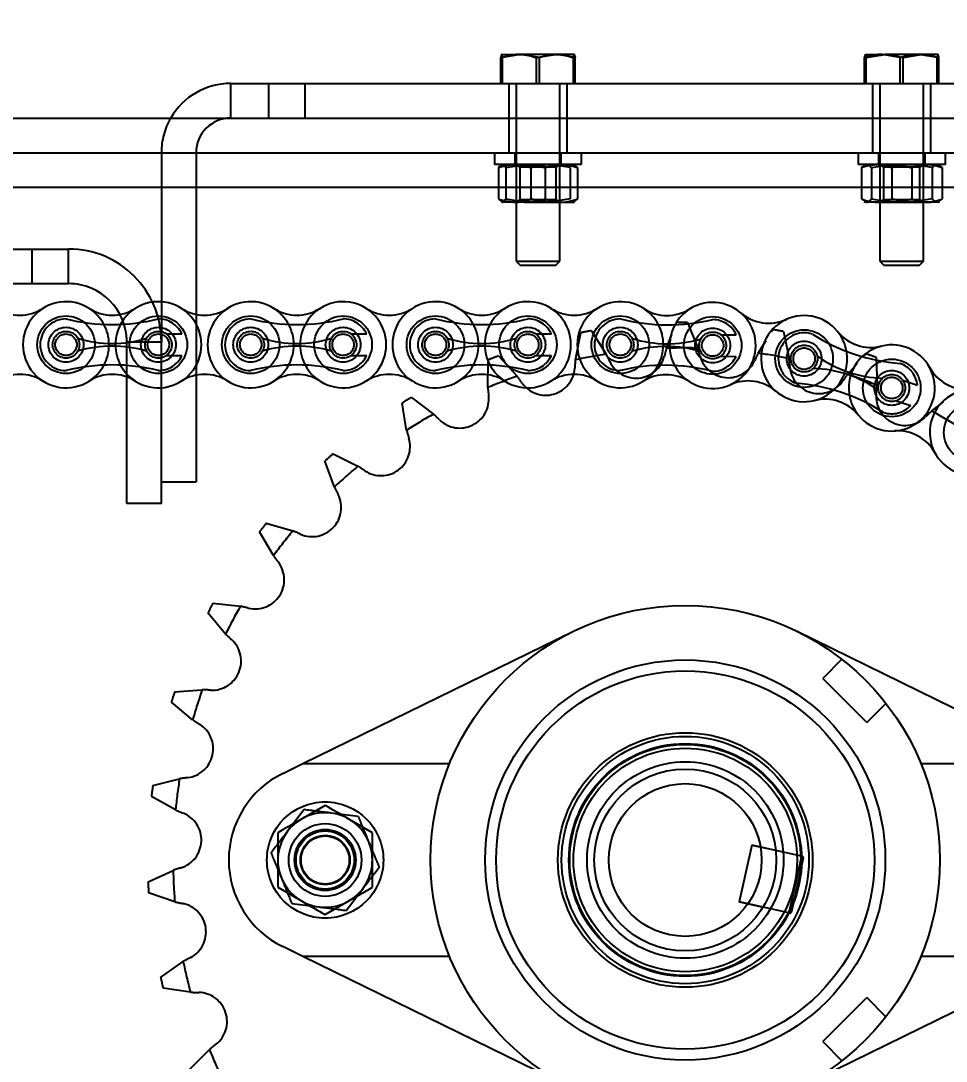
# Model space of a CAD drawing. Header units: metres. Extents: x 0 to 63075, y 0 to 44550.
# Drawn here: x 39252.7 to 39379.9, y 35136.6 to 35279.6 of the extents above; entities that cross this region are included whole.
import ezdxf

# ---------------------------------------------------------------- set-up
doc = ezdxf.new("R2010")
doc.units = ezdxf.units.M
doc.header["$LTSCALE"] = 75
doc.linetypes.add('HIDDEN2', pattern=[4.7625, 3.175, -1.5875])
for name, color, linetype in [('SDM', 7, 'Continuous'), ('SL4', 4, 'Continuous'), ('ST1', 7, 'HIDDEN2')]:
    doc.layers.add(name, color=color, linetype=linetype)
doc.styles.add('ROMANS', font='ROMANS.SHX')
doc.dimstyles.new('75___1-75', dxfattribs={"dimscale": 75, "dimtxt": 2.5, "dimasz": 2, "dimexe": 1.5, "dimexo": 1, "dimgap": 0.5, "dimtad": 1, "dimdec": 0, "dimzin": 12, "dimtxsty": 'ROMANS', "dimcen": 0, "dimclrd": 256, "dimclre": 256, "dimclrt": 3, "dimazin": 3, "dimtfac": 1, "dimtdec": 0, "dimtmove": 0, "dimatfit": 0, "dimfxl": 1, "dimlwd": -1, "dimlwe": -1, "dimarcsym": 0})

# ---------------------------------------------------------------- blocks, each defined once
blk = doc.blocks.new('*D29')
at = {"layer": 'Defpoints', "color": 0, "transparency": 16777216}
for p in [(36162.25, 35690.52), (36162.25, 35271.03), (39506.75, 35271.03)]:
    blk.add_point(p, dxfattribs=at)
at = {"layer": 'SDM', "transparency": 16777216}
for p, q in [((36162.25, 35346.03), (36162.25, 35803.02)), ((39506.75, 35346.03), (39506.75, 35803.02)), ((39356.75, 35690.52), (36312.25, 35690.52))]:
    blk.add_line(p, q, dxfattribs=at)
for points in [[(36312.25, 35715.52), (36312.25, 35665.52), (36162.25, 35690.52)], [(39356.75, 35715.52), (39356.75, 35665.52), (39506.75, 35690.52)]]:
    blk.add_solid(points, dxfattribs=at)
at = {"layer": 'SDM', "color": 3, "transparency": 16777216, "insert": (37834.5, 35821.77), "char_height": 187.5, "attachment_point": 5, "style": 'ROMANS'}
blk.add_mtext('3345', dxfattribs=at)
blk = doc.blocks.new('A$Cf5e9a517')
at = {"layer": 'SL4'}
for p, q in [((3156.41, 1708.67), (3158.86, 1709.11)), ((3156.41, 1705.11), (3156.41, 1708.67)), ((3156.5, 1709.11), (3156.5, 1709.11)), ((3156.5, 1709.11), (3158.86, 1709.11)), ((3163.86, 1709.11), (3158.86, 1709.11)), ((3161.31, 1708.67), (3163.86, 1709.11)), ((3161.31, 1705.11), (3161.31, 1708.67)), ((3166.5, 1709.11), (3163.86, 1709.11)), ((3166.4, 1705.11), (3166.4, 1708.67)), ((3166.5, 1709.11), (3166.5, 1709.11)), ((3166.5, 1709.11), (3166.5, 1709.11)), ((3166.59, 1705.11), (3166.59, 1708.67)), ((3206.4, 1705.11), (3206.4, 1708.67)), ((3206.5, 1709.11), (3209.16, 1709.11)), ((3206.61, 1708.67), (3209.16, 1709.11)), ((3206.61, 1705.11), (3206.61, 1708.67)), ((3214.15, 1709.11), (3209.16, 1709.11)), ((3211.7, 1708.67), (3214.15, 1709.11)), ((3211.7, 1705.11), (3211.7, 1708.67)), ((3216.5, 1709.11), (3214.15, 1709.11)), ((3216.5, 1709.11), (3216.5, 1709.11)), ((3216.6, 1705.11), (3216.6, 1708.67)), ((3119.26, 1700.35), (3119.26, 1705.11)), ((3119.26, 1705.11), (3124.5, 1705.11)), ((3124.5, 1700.35), (3124.5, 1705.11)), ((3124.5, 1705.11), (3129.5, 1705.11)), ((3129.5, 1700.35), (3129.5, 1705.11)), ((3129.5, 1705.11), (3284.74, 1705.11)), ((2339.74, 1700.35), (3284.74, 1700.35)), ((3129.5, 1700.35), (3284.74, 1700.35)), ((3289.74, 1690.82), (2339.74, 1690.82)), ((3129.17, 1611.6), (3166.36, 1629.79)), ((3197.12, 1629.79), (3234.3, 1611.6)), ((3126.42, 1610.25), (3129.17, 1611.6)), ((3129.17, 1611.6), (3149.34, 1611.6)), ((3214.13, 1611.6), (3234.3, 1611.6)), ((3132.24, 1605.86), (3128.99, 1603.98)), ((3138.74, 1602.1), (3135.49, 1603.98)), ((3125.74, 1594.6), (3128.99, 1592.72)), ((3132.24, 1590.84), (3135.49, 1592.72)), ((3129.17, 1585.1), (3126.42, 1586.45)), ((3149.34, 1585.1), (3129.17, 1585.1)), ((3166.36, 1566.91), (3129.17, 1585.1)), ((3234.3, 1585.1), (3197.12, 1566.91)), ((3234.3, 1585.1), (3214.13, 1585.1))]:
    blk.add_line(p, q, dxfattribs=at)
for radius in [35, 27.5, 26, 17, 16, 12.5, 10.5]:
    blk.add_circle((3181.74, 1598.35), radius, dxfattribs=at)
for centre, radius, start, end in [((3119.26, 1695.59), 9.53, 90, 150), ((3132.24, 1598.35), 13.25, 116.0652, 243.9348), ((3132.24, 1598.35), 6.5, 60, 120), ((3132.24, 1598.35), 6.5, 120, 180), ((3132.24, 1598.35), 6.5, 0, 60), ((3132.24, 1598.35), 6.5, 180, 240), ((3132.24, 1598.35), 6.5, 300, 0), ((3132.24, 1598.35), 6.5, 240, 300)]:
    blk.add_arc(centre, radius, start, end, dxfattribs=at)
for points, knots in [([(3156.5, 1709.11), (3156.5, 1709.11), (3156.46, 1709.09), (3156.43, 1708.85), (3156.41, 1708.67)], [0, 0, 0, 0, 0.231849, 1, 1, 1, 1]), ([(3158.86, 1709.11), (3158.92, 1709.11), (3159.75, 1709.11), (3160.56, 1708.88), (3161.31, 1708.67)], [0, 0, 0, 0, 0.070201, 1, 1, 1, 1]), ([(3163.86, 1709.11), (3163.92, 1709.11), (3164.78, 1709.11), (3165.62, 1708.88), (3166.4, 1708.67)], [0, 0, 0, 0, 0.070201, 1, 1, 1, 1]), ([(3166.4, 1708.67), (3166.43, 1708.85), (3166.46, 1709.09), (3166.49, 1709.11), (3166.5, 1709.11)], [0, 0, 0, 0, 0.768151, 1, 1, 1, 1]), ([(3166.5, 1709.11), (3166.52, 1709.06), (3166.55, 1708.98), (3166.59, 1708.72), (3166.59, 1708.67)], [0, 0, 0, 0, 0.7889992, 1, 1, 1, 1]), ([(3206.4, 1708.67), (3206.41, 1708.72), (3206.44, 1708.98), (3206.48, 1709.06), (3206.5, 1709.11)], [0, 0, 0, 0, 0.211001, 1, 1, 1, 1]), ([(3206.5, 1709.11), (3206.51, 1709.11), (3206.55, 1709.09), (3206.58, 1708.85), (3206.61, 1708.67)], [0, 0, 0, 0, 0.231849, 1, 1, 1, 1]), ([(3209.16, 1709.11), (3209.22, 1709.11), (3210.08, 1709.11), (3210.92, 1708.88), (3211.7, 1708.67)], [0, 0, 0, 0, 0.070201, 1, 1, 1, 1]), ([(3214.15, 1709.11), (3214.21, 1709.11), (3215.04, 1709.11), (3215.85, 1708.88), (3216.6, 1708.67)], [0, 0, 0, 0, 0.070201, 1, 1, 1, 1]), ([(3216.6, 1708.67), (3216.57, 1708.85), (3216.54, 1709.09), (3216.5, 1709.11), (3216.5, 1709.11)], [0, 0, 0, 0, 0.768151, 1, 1, 1, 1]), ([(3135.49, 1603.98), (3135.41, 1604.02), (3134.31, 1604.66), (3133.24, 1605.28), (3132.24, 1605.86)], [0, 0, 0, 0, 0.070215, 1, 1, 1, 1]), ([(3128.99, 1603.98), (3128.91, 1603.93), (3127.81, 1603.3), (3126.74, 1602.68), (3125.74, 1602.1)], [0, 0, 0, 0, 0.070215, 1, 1, 1, 1]), ([(3125.74, 1602.1), (3125.74, 1601.16), (3125.74, 1599.93), (3125.74, 1598.66), (3125.74, 1598.35)], [0, 0, 0, 0, 0.758149, 1, 1, 1, 1]), ([(3138.74, 1598.35), (3138.74, 1598.66), (3138.74, 1599.93), (3138.74, 1601.16), (3138.74, 1602.1)], [0, 0, 0, 0, 0.241851, 1, 1, 1, 1]), ([(3125.74, 1598.35), (3125.74, 1597.36), (3125.74, 1596.09), (3125.74, 1594.87), (3125.74, 1594.6)], [0, 0, 0, 0, 0.776287, 1, 1, 1, 1]), ([(3138.74, 1594.6), (3138.74, 1594.87), (3138.74, 1596.09), (3138.74, 1597.36), (3138.74, 1598.35)], [0, 0, 0, 0, 0.223713, 1, 1, 1, 1]), ([(3135.49, 1592.72), (3135.56, 1592.77), (3136.66, 1593.4), (3137.74, 1594.02), (3138.74, 1594.6)], [0, 0, 0, 0, 0.070215, 1, 1, 1, 1]), ([(3128.99, 1592.72), (3129.06, 1592.68), (3130.16, 1592.04), (3131.24, 1591.42), (3132.24, 1590.84)], [0, 0, 0, 0, 0.070215, 1, 1, 1, 1])]:
    blk.add_open_spline(points, degree=3, knots=knots, dxfattribs=at)
at = {"layer": 'ST1'}
for p, q in [((3156.6, 1705.11), (3156.6, 1708.67)), ((3161.69, 1708.67), (3159.14, 1709.11)), ((3161.69, 1705.11), (3161.69, 1708.67)), ((3166.59, 1708.67), (3164.14, 1709.11)), ((3211.3, 1708.67), (3208.85, 1709.11)), ((3211.3, 1705.11), (3211.3, 1708.67)), ((3216.39, 1708.67), (3213.84, 1709.11)), ((3216.39, 1705.11), (3216.39, 1708.67)), ((3119.26, 1700.35), (3119.26, 1705.11)), ((3124.5, 1700.35), (3124.5, 1705.11)), ((3157.5, 1705.11), (3157.5, 1700.35)), ((3158.5, 1705.11), (3158.5, 1680.67)), ((3164.5, 1680.67), (3164.5, 1705.11)), ((3165.5, 1700.35), (3165.5, 1705.11)), ((3207.5, 1705.11), (3207.5, 1700.35)), ((3208.5, 1705.11), (3208.5, 1680.67)), ((3214.5, 1680.67), (3214.5, 1705.11)), ((3215.5, 1700.35), (3215.5, 1705.11)), ((3157.5, 1700.35), (3157.5, 1695.59)), ((3165.5, 1695.59), (3165.5, 1700.35)), ((3207.5, 1700.35), (3207.5, 1695.59)), ((3215.5, 1695.59), (3215.5, 1700.35)), ((2339.74, 1695.59), (3339.74, 1695.59)), ((3109.74, 1695.59), (3109.74, 1669.59)), ((3114.5, 1695.59), (3114.5, 1650.35)), ((3155.5, 1695.59), (3155.5, 1693.99)), ((3158.3, 1695.59), (3158.3, 1693.99)), ((3164.7, 1693.99), (3164.7, 1695.59)), ((3167.5, 1693.99), (3167.5, 1695.59)), ((3205.5, 1695.59), (3205.5, 1693.99)), ((3208.3, 1695.59), (3208.3, 1693.99)), ((3214.7, 1693.99), (3214.7, 1695.59)), ((3217.5, 1693.99), (3217.5, 1695.59)), ((3163.28, 1693.99), (3155.5, 1693.99)), ((3156.08, 1693.54), (3156.57, 1693.99)), ((3156.08, 1693.54), (3156.08, 1689.23)), ((3157.06, 1693.54), (3159.77, 1693.99)), ((3157.06, 1693.54), (3157.06, 1689.23)), ((3158.5, 1693.99), (3158.5, 1693.96)), ((3158.5, 1693.99), (3159, 1693.64)), ((3164.5, 1693.96), (3158.5, 1693.96)), ((3158.5, 1693.96), (3159, 1693.61)), ((3159.9, 1693.64), (3159, 1693.64)), ((3159, 1693.64), (3159, 1693.61)), ((3163.1, 1693.61), (3159, 1693.61)), ((3159, 1693.61), (3159, 1689.14)), ((3164, 1693.64), (3159.9, 1693.64)), ((3160.52, 1693.54), (3160.52, 1689.23)), ((3162.48, 1693.54), (3162.48, 1689.23)), ((3164, 1693.61), (3163.1, 1693.61)), ((3165.94, 1693.54), (3163.23, 1693.99)), ((3167.5, 1693.99), (3163.28, 1693.99)), ((3164, 1693.64), (3164.5, 1693.99)), ((3164, 1693.61), (3164.5, 1693.96)), ((3164, 1693.61), (3164, 1693.64)), ((3164, 1689.14), (3164, 1693.61)), ((3164.5, 1693.96), (3164.5, 1693.99)), ((3165.94, 1693.54), (3165.94, 1689.23)), ((3166.92, 1693.54), (3166.43, 1693.99)), ((3166.92, 1693.54), (3166.92, 1689.23)), ((3213.67, 1693.99), (3205.5, 1693.99)), ((3205.96, 1693.54), (3206.35, 1693.8)), ((3205.96, 1693.54), (3205.96, 1689.23)), ((3206.5, 1693.99), (3206.31, 1693.88)), ((3207.32, 1693.54), (3210.09, 1693.99)), ((3207.32, 1693.54), (3207.32, 1689.23)), ((3208.5, 1693.99), (3209, 1693.64)), ((3208.5, 1693.99), (3208.5, 1693.96)), ((3214.5, 1693.96), (3208.5, 1693.96)), ((3208.5, 1693.96), (3209, 1693.61)), ((3209.77, 1693.64), (3209, 1693.64)), ((3209, 1693.64), (3209, 1693.61)), ((3213.23, 1693.61), (3209, 1693.61)), ((3209, 1693.61), (3209, 1689.14)), ((3214, 1693.64), (3209.77, 1693.64)), ((3210.13, 1693.54), (3210.13, 1689.23)), ((3212.87, 1693.54), (3212.87, 1689.23)), ((3215.68, 1693.54), (3212.91, 1693.99)), ((3214, 1693.61), (3213.23, 1693.61)), ((3217.5, 1693.99), (3213.67, 1693.99)), ((3214, 1693.64), (3214.5, 1693.99)), ((3214, 1693.61), (3214.5, 1693.96)), ((3214, 1693.61), (3214, 1693.64)), ((3214, 1689.14), (3214, 1693.61)), ((3214.5, 1693.96), (3214.5, 1693.99)), ((3215.68, 1693.54), (3215.68, 1689.23)), ((3216.69, 1693.88), (3216.5, 1693.99)), ((3217.04, 1693.54), (3216.65, 1693.8)), ((3217.04, 1693.54), (3217.04, 1689.23)), ((3339.74, 1690.82), (2339.74, 1690.82)), ((3156.08, 1689.23), (3156.57, 1688.79)), ((3157.06, 1689.23), (3159.77, 1688.79)), ((3165.94, 1689.23), (3163.23, 1688.79)), ((3166.92, 1689.23), (3166.43, 1688.79)), ((3205.96, 1689.23), (3206.64, 1688.79)), ((3207.32, 1689.23), (3210.09, 1688.79)), ((3215.68, 1689.23), (3212.91, 1688.79)), ((3217.04, 1689.23), (3216.36, 1688.79)), ((3159.77, 1688.79), (3156.57, 1688.79)), ((3159, 1689.16), (3158.5, 1688.81)), ((3159, 1689.14), (3158.5, 1688.79)), ((3159.58, 1688.81), (3158.5, 1688.81)), ((3159, 1689.16), (3164, 1689.16)), ((3159, 1689.14), (3164, 1689.14)), ((3159.58, 1688.81), (3164.5, 1688.81)), ((3164.7, 1688.79), (3159.77, 1688.79)), ((3164.5, 1688.81), (3164, 1689.16)), ((3164.5, 1688.79), (3164, 1689.14)), ((3164.7, 1688.79), (3166.5, 1688.79)), ((3206.31, 1688.9), (3206.5, 1688.79)), ((3206.64, 1688.79), (3206.5, 1688.79)), ((3210.09, 1688.79), (3206.64, 1688.79)), ((3209, 1689.16), (3208.5, 1688.81)), ((3209, 1689.14), (3208.5, 1688.79)), ((3208.5, 1688.81), (3209.43, 1688.81)), ((3209, 1689.16), (3214, 1689.16)), ((3209, 1689.14), (3214, 1689.14)), ((3209.43, 1688.81), (3214.5, 1688.81)), ((3214.95, 1688.79), (3210.09, 1688.79)), ((3214.5, 1688.81), (3214, 1689.16)), ((3214.5, 1688.79), (3214, 1689.14)), ((3216.5, 1688.79), (3214.95, 1688.79)), ((3216.5, 1688.79), (3216.69, 1688.9)), ((3086.97, 1682.35), (3091.97, 1682.35)), ((3091.97, 1677.59), (3091.97, 1682.35)), ((3091.97, 1682.35), (3096.97, 1682.35)), ((3096.97, 1677.59), (3096.97, 1682.35)), ((3158.5, 1680.67), (3164.5, 1680.67)), ((3158.5, 1680.67), (3159.05, 1680.11)), ((3163.95, 1680.11), (3164.5, 1680.67)), ((3208.5, 1680.67), (3214.5, 1680.67)), ((3208.5, 1680.67), (3209.05, 1680.11)), ((3213.95, 1680.11), (3214.5, 1680.67)), ((3159.05, 1680.11), (3163.95, 1680.11)), ((3209.05, 1680.11), (3213.95, 1680.11)), ((3086.97, 1677.59), (3091.97, 1677.59)), ((3091.97, 1677.59), (3096.97, 1677.59)), ((3180.43, 1671.94), (3180.55, 1672.24)), ((3182.05, 1672.25), (3183.48, 1668.73)), ((3110.42, 1670.67), (3112.55, 1670.67)), ((3135.82, 1670.67), (3137.95, 1670.67)), ((3161.22, 1670.67), (3163.35, 1670.67)), ((3166.64, 1667.11), (3167.37, 1670.84)), ((3168.85, 1671.12), (3170.88, 1667.91)), ((3193.59, 1670.99), (3193.76, 1671.27)), ((3195.24, 1671.01), (3196.02, 1667.29)), ((3104.97, 1647.35), (3104.97, 1669.59)), ((3104.97, 1669.59), (3109.74, 1669.59)), ((3109.74, 1647.35), (3109.74, 1669.59)), ((3179.16, 1668.7), (3179.91, 1670.61)), ((3186.63, 1670.56), (3188.76, 1670.54)), ((3191.76, 1668.03), (3192.84, 1669.78)), ((3206.37, 1667.71), (3206.59, 1667.95)), ((3110.42, 1667.71), (3112.55, 1667.71)), ((3135.82, 1667.71), (3137.95, 1667.71)), ((3154.6, 1663.31), (3154.66, 1667.11)), ((3156.06, 1667.65), (3158.64, 1664.85)), ((3161.22, 1667.71), (3163.35, 1667.71)), ((3186.61, 1667.6), (3188.73, 1667.59)), ((3204.04, 1665.12), (3205.42, 1666.65)), ((3207.99, 1667.43), (3208.1, 1663.63)), ((3211.65, 1664.3), (3213.66, 1663.63)), ((3143.44, 1657.42), (3142.82, 1661.17)), ((3144.1, 1661.95), (3147.13, 1659.66)), ((3210.71, 1661.5), (3212.73, 1660.83)), ((3215.61, 1660.07), (3217.23, 1661.32)), ((3133.35, 1654.2), (3136.74, 1652.49)), ((3133.51, 1649.63), (3132.22, 1653.21)), ((3109.74, 1650.35), (3114.5, 1650.35)), ((3109.74, 1647.35), (3104.97, 1647.35)), ((3125.12, 1640.2), (3123.22, 1643.49)), ((3124.15, 1644.67), (3127.8, 1643.59)), ((3116.81, 1633.64), (3120.59, 1633.23)), ((3118.56, 1629.42), (3116.11, 1632.32)), ((3203.27, 1625.94), (3200.63, 1623.3)), ((3206.69, 1617.24), (3200.63, 1623.3)), ((3111.55, 1621.48), (3115.34, 1621.75)), ((3114.03, 1617.64), (3111.1, 1620.05)), ((3206.69, 1617.24), (3209.33, 1619.89)), ((3108.55, 1608.58), (3112.23, 1609.52)), ((3111.68, 1605.24), (3108.36, 1607.09)), ((3129.36, 1605.28), (3127.08, 1602.3)), ((3136.8, 1604.31), (3133.08, 1604.79)), ((3190.9, 1600.41), (3189.17, 1592.6)), ((3190.9, 1600.41), (3194.17, 1599.69)), ((3197.74, 1598.9), (3190.9, 1600.41)), ((3197.74, 1598.9), (3196, 1591.09)), ((3197.97, 1598.59), (3196.35, 1591.27)), ((3197.74, 1598.9), (3197.78, 1598.89)), ((3107.9, 1595.34), (3111.35, 1596.93)), ((3111.57, 1592.62), (3107.97, 1593.84)), ((3135.11, 1591.42), (3137.4, 1594.4)), ((3127.67, 1592.39), (3131.39, 1591.91)), ((3189.17, 1592.6), (3192.43, 1591.88)), ((3196, 1591.09), (3189.17, 1592.6)), ((3196.05, 1591.08), (3196, 1591.09)), ((3109.62, 1582.21), (3112.74, 1584.39)), ((3113.72, 1580.18), (3109.96, 1580.75)), ((3200.63, 1573.4), (3206.69, 1579.46)), ((3209.33, 1576.81), (3206.69, 1579.46)), ((3200.63, 1573.4), (3203.27, 1570.76)), ((3113.66, 1569.59), (3116.34, 1572.29))]:
    blk.add_line(p, q, dxfattribs=at)
for centre, radius in [((3096.62, 1669.19), 3.96), ((3109.32, 1669.19), 3.96), ((3122.01, 1669.19), 3.96), ((3134.71, 1669.19), 3.96), ((3147.41, 1669.19), 3.96), ((3160.11, 1669.19), 3.96), ((3172.81, 1669.19), 3.96), ((3185.51, 1669.09), 3.96), ((3096.62, 1669.19), 2.4), ((3096.62, 1669.19), 1.84), ((3096.62, 1669.19), 1.48), ((3109.32, 1669.19), 2.4), ((3109.32, 1669.19), 1.84), ((3109.32, 1669.19), 1.48), ((3122.01, 1669.19), 2.4), ((3122.01, 1669.19), 1.85), ((3122.01, 1669.19), 1.48), ((3134.71, 1669.19), 2.4), ((3134.71, 1669.19), 1.84), ((3134.71, 1669.19), 1.48), ((3147.41, 1669.19), 2.4), ((3147.41, 1669.19), 1.84), ((3147.41, 1669.19), 1.48), ((3160.11, 1669.19), 2.4), ((3160.11, 1669.19), 1.84), ((3160.11, 1669.19), 1.48), ((3172.81, 1669.19), 2.4), ((3172.81, 1669.19), 1.84), ((3172.81, 1669.19), 1.48), ((3185.51, 1669.09), 2.4), ((3185.51, 1669.09), 1.85), ((3198.08, 1667.28), 3.96), ((3185.51, 1669.09), 1.48), ((3198.08, 1667.28), 2.4), ((3198.08, 1667.28), 1.84), ((3198.08, 1667.28), 1.48), ((3210.13, 1663.25), 3.96), ((3210.13, 1663.25), 2.4), ((3210.13, 1663.25), 1.85), ((3210.13, 1663.25), 1.48), ((3221.26, 1657.14), 3.96), ((3181.74, 1598.35), 17.5), ((3181.74, 1598.35), 16), ((3181.74, 1598.35), 16), ((3181.74, 1598.35), 16), ((3181.74, 1598.35), 15.88), ((3181.74, 1598.35), 15.37), ((3181.74, 1598.35), 13.5), ((3181.74, 1598.35), 13.5), ((3132.24, 1598.35), 8), ((3132.24, 1598.35), 5), ((3132.24, 1598.35), 4.2), ((3132.24, 1598.35), 4), ((3132.24, 1598.35), 3.4), ((3132.24, 1598.35), 3.31)]:
    blk.add_circle(centre, radius, dxfattribs=at)
for centre, radius, start, end in [((3119.26, 1695.59), 9.53, 150, 180), ((3119.26, 1695.59), 4.76, 90, 180), ((3096.97, 1669.59), 12.76, 0, 90), ((3096.97, 1669.59), 8, 0, 90), ((3096.62, 1669.19), 5.92, 57.5667, 302.4333), ((3109.32, 1669.19), 5.92, 237.5667, 122.4333), ((3122.01, 1669.19), 5.92, 57.5667, 302.4333), ((3134.71, 1669.19), 5.92, 237.5667, 122.4333), ((3147.41, 1669.19), 5.92, 57.5667, 302.4333), ((3160.11, 1669.19), 5.92, 237.5667, 122.4333), ((3172.81, 1669.19), 5.92, 57.1121, 301.9787), ((3185.51, 1669.09), 5.92, 237.1121, 121.9787), ((3090.27, 1679.18), 5.92, 237.5667, 302.4333), ((3102.97, 1679.18), 5.92, 237.5667, 302.4333), ((3096.62, 1669.19), 5.92, 302.4333, 57.5667), ((3109.32, 1669.19), 5.92, 122.4333, 237.5667), ((3115.67, 1679.18), 5.92, 237.5667, 302.4333), ((3128.36, 1679.18), 5.92, 237.5667, 302.4333), ((3122.01, 1669.19), 5.92, 302.4333, 57.5667), ((3134.71, 1669.19), 5.92, 122.4333, 237.5667), ((3141.06, 1679.18), 5.92, 237.5667, 302.4333), ((3153.76, 1679.18), 5.92, 237.5667, 302.4333), ((3147.41, 1669.19), 5.92, 302.4333, 57.5667), ((3160.11, 1669.19), 5.92, 122.4333, 237.5667), ((3166.46, 1679.18), 5.92, 237.5667, 302.4333), ((3172.81, 1669.19), 5.92, 301.9787, 57.1121), ((3179.24, 1679.13), 5.92, 237.1121, 301.9787), ((3185.51, 1669.09), 5.92, 121.9787, 237.1121), ((3193.22, 1678.07), 5.92, 229.3675, 294.2341), ((3096.62, 1669.19), 3.55, 90, 270), ((3102.97, 1698.29), 26.32, 256.0401, 283.9599), ((3109.32, 1669.19), 3.55, 24.5534, 90), ((3122.01, 1669.19), 3.55, 90, 270), ((3128.36, 1698.29), 26.32, 256.0401, 283.9599), ((3134.71, 1669.19), 3.55, 24.5534, 90), ((3147.41, 1669.19), 3.55, 90, 270), ((3153.76, 1698.29), 26.32, 256.0401, 283.9599), ((3160.11, 1669.19), 3.55, 24.5534, 90), ((3172.81, 1669.19), 3.55, 89.5454, 269.5454), ((3179.4, 1698.24), 26.32, 255.5855, 283.5052), ((3181.74, 1598.35), 73.9, 89.7608, 90.9238), ((3185.51, 1669.09), 3.55, 24.0988, 89.5454), ((3198.08, 1667.28), 5.92, 39.0819, 283.9485), ((3181.74, 1598.35), 73.9, 100.0465, 101.2095), ((3181.74, 1598.35), 73.9, 79.4751, 80.638), ((3198.08, 1667.28), 3.55, 71.5152, 251.5152), ((3213.33, 1692.86), 26.32, 237.5553, 265.475), ((3198.08, 1667.28), 5.92, 283.9485, 39.0819), ((3207.28, 1674.74), 5.92, 219.0819, 283.9485), ((3102.97, 1685.54), 16.17, 252.993, 287.007), ((3128.36, 1685.54), 16.17, 252.993, 287.007), ((3153.76, 1685.54), 16.17, 252.993, 287.007), ((3179.29, 1685.49), 16.17, 252.5384, 286.5524), ((3102.97, 1652.84), 16.17, 72.993, 107.007), ((3128.36, 1652.84), 16.17, 72.993, 107.007), ((3153.76, 1652.84), 16.17, 72.993, 107.007), ((3181.74, 1598.35), 70.4, 98.8696, 102.3863), ((3152.28, 1658.35), 20.92, 24.0186, 27.1959), ((3179.04, 1652.79), 16.17, 72.5384, 106.5524), ((3199.24, 1662.86), 20.92, 163.7743, 166.9516), ((3181.74, 1598.35), 70.4, 88.5839, 92.1006), ((3163.46, 1662.64), 20.92, 13.7329, 16.9102), ((3210.48, 1658.69), 20.92, 153.4886, 156.6659), ((3181.74, 1598.35), 70.4, 78.2982, 81.8149), ((3210.13, 1663.25), 5.92, 103.9484, 219.082), ((3210.13, 1663.25), 5.92, 219.0819, 103.9485), ((3181.74, 1598.35), 73.9, 69.1893, 70.3523), ((3102.97, 1640.09), 26.32, 76.0401, 103.9599), ((3109.32, 1669.19), 3.55, 270, 335.4466), ((3128.36, 1640.09), 26.32, 76.0401, 103.9599), ((3134.71, 1669.19), 3.55, 270, 335.4466), ((3153.76, 1640.09), 26.32, 76.0401, 103.9599), ((3181.74, 1598.35), 73.9, 110.3322, 111.4952), ((3160.11, 1669.19), 3.55, 270, 335.4466), ((3187.44, 1664.95), 20.92, 174.0601, 177.2373), ((3174.99, 1668.59), 4, 205.5552, 345.4151), ((3178.93, 1640.04), 26.32, 75.5855, 103.5052), ((3187.64, 1668.66), 4, 195.2694, 335.1294), ((3185.51, 1669.09), 3.55, 269.5454, 334.992), ((3175.24, 1664.87), 20.92, 3.4472, 6.6245), ((3209.29, 1680.77), 16.17, 234.5082, 268.5222), ((3210.13, 1663.25), 3.55, 6.0686, 71.5152), ((3090.27, 1659.2), 5.92, 57.5667, 122.4333), ((3102.97, 1659.2), 5.92, 57.5667, 122.4333), ((3115.67, 1659.2), 5.92, 57.5667, 122.4333), ((3128.36, 1659.2), 5.92, 57.5667, 122.4333), ((3141.06, 1659.2), 5.92, 57.5667, 122.4333), ((3153.76, 1659.2), 5.92, 57.5667, 122.4333), ((3162.56, 1666.25), 4, 215.8409, 355.7008), ((3166.46, 1659.2), 5.92, 57.5667, 122.4333), ((3179.09, 1659.15), 5.92, 57.1121, 121.9787), ((3200.1, 1666.48), 4, 184.9837, 324.8437), ((3198.92, 1649.76), 16.17, 54.5082, 88.5222), ((3220.79, 1652.59), 20.92, 143.2029, 146.3802), ((3181.74, 1598.35), 70.4, 68.0125, 71.5292), ((3220.51, 1668.95), 5.92, 208.7963, 273.6629), ((3181.74, 1598.35), 70.4, 109.1553, 112.6721), ((3142.04, 1652.12), 20.92, 34.3043, 37.4816), ((3190.37, 1658.29), 5.92, 49.3675, 114.2341), ((3194.88, 1637.67), 26.32, 57.5553, 85.475), ((3187.22, 1664.97), 20.92, 353.1615, 356.3388), ((3150.74, 1661.74), 4, 226.1266, 5.9865), ((3175.46, 1664.9), 20.92, 184.3458, 187.523), ((3211.97, 1662.1), 4, 174.698, 314.5579), ((3221.26, 1657.14), 5.92, 18.5106, 263.3772), ((3181.74, 1598.35), 73.9, 120.6179, 121.7809), ((3200.94, 1655.79), 5.92, 39.0819, 103.9485), ((3210.13, 1663.25), 3.55, 251.5152, 316.9618), ((3181.74, 1598.35), 70.4, 119.441, 122.9578), ((3133.07, 1644.17), 20.92, 44.5901, 47.7673), ((3229.85, 1644.75), 20.92, 132.9172, 136.0945), ((3181.74, 1598.35), 70.4, 57.7268, 61.2435), ((3163.68, 1662.71), 20.92, 194.6315, 197.8088), ((3210.89, 1651.44), 5.92, 28.7963, 93.6629), ((3139.92, 1655.19), 4, 236.4123, 16.2722), ((3181.74, 1598.35), 73.9, 130.9036, 132.0666), ((3181.74, 1598.35), 70.4, 129.7268, 133.2435), ((3125.67, 1634.74), 20.92, 54.8758, 58.0531), ((3152.48, 1658.45), 20.92, 204.9172, 208.0945), ((3130.45, 1646.81), 4, 246.698, 26.5579), ((3181.74, 1598.35), 73.9, 141.1893, 142.3523), ((3181.74, 1598.35), 70.4, 140.0125, 143.5292), ((3120.08, 1624.15), 20.92, 65.1615, 68.3388), ((3122.62, 1636.87), 4, 256.9837, 36.8437), ((3142.22, 1652.26), 20.92, 215.2029, 218.3802), ((3181.74, 1598.35), 73.9, 151.4751, 152.638), ((3181.74, 1598.35), 70.4, 150.2982, 153.8149), ((3116.46, 1612.72), 20.92, 75.4472, 78.6245), ((3133.23, 1644.33), 20.92, 225.4886, 228.6659), ((3116.69, 1625.69), 4, 267.2694, 47.1294), ((3181.74, 1598.35), 73.9, 161.7608, 162.9238), ((3181.74, 1598.35), 70.4, 160.5839, 164.1006), ((3114.94, 1600.84), 20.92, 85.7329, 88.9102), ((3112.85, 1613.64), 4, 277.5552, 57.4151), ((3125.8, 1634.93), 20.92, 235.7743, 238.9516), ((3181.74, 1598.35), 70.4, 170.8696, 174.3863), ((3115.57, 1588.87), 20.92, 96.0186, 99.1959), ((3181.74, 1598.35), 73.9, 172.0465, 173.2095), ((3120.16, 1624.36), 20.92, 246.0601, 249.2373), ((3111.23, 1601.09), 4, 287.8409, 67.7008), ((3197.73, 1598.64), 0.25, 347.4851, 77.4851), ((3118.33, 1577.21), 20.92, 106.3043, 109.4816), ((3181.74, 1598.35), 70.4, 181.1553, 184.6721), ((3181.74, 1598.35), 73.9, 182.3322, 183.4952), ((3116.51, 1612.94), 20.92, 256.3458, 259.523), ((3111.87, 1588.46), 4, 298.1266, 77.9865), ((3196.11, 1591.32), 0.25, 257.4851, 347.4851), ((3123.12, 1566.23), 20.92, 116.5901, 119.7673), ((3181.74, 1598.35), 70.4, 191.441, 194.9578), ((3181.74, 1598.35), 73.9, 192.6179, 193.7809), ((3114.95, 1601.06), 20.92, 266.6315, 269.8088), ((3114.76, 1576.15), 4, 308.4123, 88.2722), ((3129.8, 1556.28), 20.92, 126.8758, 130.0531), ((3181.74, 1598.35), 70.4, 201.7268, 205.2435)]:
    blk.add_arc(centre, radius, start, end, dxfattribs=at)
for points, knots in [([(3156.6, 1708.67), (3156.59, 1708.72), (3156.56, 1708.98), (3156.53, 1709.06), (3156.5, 1709.11)], [0, 0, 0, 0, 0.211001, 1, 1, 1, 1]), ([(3159.14, 1709.11), (3159.08, 1709.11), (3158.22, 1709.11), (3157.38, 1708.88), (3156.6, 1708.67)], [0, 0, 0, 0, 0.070201, 1, 1, 1, 1]), ([(3164.14, 1709.11), (3164.08, 1709.11), (3163.25, 1709.11), (3162.44, 1708.88), (3161.69, 1708.67)], [0, 0, 0, 0, 0.070201, 1, 1, 1, 1]), ([(3208.85, 1709.11), (3208.79, 1709.11), (3207.96, 1709.11), (3207.15, 1708.88), (3206.4, 1708.67)], [0, 0, 0, 0, 0.070201, 1, 1, 1, 1]), ([(3213.84, 1709.11), (3213.78, 1709.11), (3212.92, 1709.11), (3212.08, 1708.88), (3211.3, 1708.67)], [0, 0, 0, 0, 0.070201, 1, 1, 1, 1]), ([(3216.5, 1709.11), (3216.47, 1709.06), (3216.43, 1708.98), (3216.4, 1708.72), (3216.39, 1708.67)], [0, 0, 0, 0, 0.788999, 1, 1, 1, 1]), ([(3156.08, 1693.54), (3156.27, 1693.61), (3156.99, 1693.87), (3157.74, 1693.94), (3158.3, 1693.99)], [0, 0, 0, 0, 0.257551, 1, 1, 1, 1]), ([(3156.57, 1693.99), (3156.58, 1693.99), (3156.75, 1693.98), (3156.91, 1693.75), (3157.06, 1693.54)], [0, 0, 0, 0, 0.070201, 1, 1, 1, 1]), ([(3158.3, 1693.99), (3158.5, 1693.98), (3159.25, 1693.96), (3159.99, 1693.72), (3160.52, 1693.54)], [0, 0, 0, 0, 0.268634, 1, 1, 1, 1]), ([(3159.77, 1693.99), (3159.83, 1693.99), (3160.75, 1693.98), (3161.65, 1693.75), (3162.48, 1693.54)], [0, 0, 0, 0, 0.070201, 1, 1, 1, 1]), ([(3163.23, 1693.99), (3163.17, 1693.99), (3162.25, 1693.98), (3161.35, 1693.75), (3160.52, 1693.54)], [0, 0, 0, 0, 0.070201, 1, 1, 1, 1]), ([(3162.48, 1693.54), (3162.67, 1693.61), (3163.39, 1693.87), (3164.14, 1693.94), (3164.7, 1693.99)], [0, 0, 0, 0, 0.2575513, 1, 1, 1, 1]), ([(3164.7, 1693.99), (3164.9, 1693.98), (3165.65, 1693.96), (3166.38, 1693.72), (3166.92, 1693.54)], [0, 0, 0, 0, 0.268634, 1, 1, 1, 1]), ([(3205.96, 1693.54), (3206.13, 1693.61), (3206.82, 1693.87), (3207.52, 1693.94), (3208.05, 1693.99)], [0, 0, 0, 0, 0.257551, 1, 1, 1, 1]), ([(3206.64, 1693.99), (3206.66, 1693.99), (3206.89, 1693.98), (3207.11, 1693.75), (3207.32, 1693.54)], [0, 0, 0, 0, 0.0702006, 1, 1, 1, 1]), ([(3208.05, 1693.99), (3208.24, 1693.98), (3208.94, 1693.96), (3209.63, 1693.72), (3210.13, 1693.54)], [0, 0, 0, 0, 0.268634, 1, 1, 1, 1]), ([(3210.09, 1693.99), (3210.16, 1693.99), (3211.1, 1693.98), (3212.01, 1693.75), (3212.87, 1693.54)], [0, 0, 0, 0, 0.070201, 1, 1, 1, 1]), ([(3212.91, 1693.99), (3212.84, 1693.99), (3211.9, 1693.98), (3210.99, 1693.75), (3210.13, 1693.54)], [0, 0, 0, 0, 0.070201, 1, 1, 1, 1]), ([(3212.87, 1693.54), (3213.04, 1693.61), (3213.72, 1693.87), (3214.43, 1693.94), (3214.95, 1693.99)], [0, 0, 0, 0, 0.2575513, 1, 1, 1, 1]), ([(3214.95, 1693.99), (3215.14, 1693.98), (3215.85, 1693.96), (3216.54, 1693.72), (3217.04, 1693.54)], [0, 0, 0, 0, 0.268634, 1, 1, 1, 1]), ([(3216.36, 1693.99), (3216.34, 1693.99), (3216.11, 1693.98), (3215.89, 1693.75), (3215.68, 1693.54)], [0, 0, 0, 0, 0.0702006, 1, 1, 1, 1]), ([(3156.08, 1689.23), (3156.27, 1689.17), (3156.99, 1688.9), (3157.74, 1688.84), (3158.3, 1688.79)], [0, 0, 0, 0, 0.257551, 1, 1, 1, 1]), ([(3156.57, 1688.79), (3156.58, 1688.79), (3156.75, 1688.79), (3156.91, 1689.02), (3157.06, 1689.23)], [0, 0, 0, 0, 0.070201, 1, 1, 1, 1]), ([(3158.3, 1688.79), (3158.5, 1688.79), (3159.25, 1688.82), (3159.99, 1689.06), (3160.52, 1689.23)], [0, 0, 0, 0, 0.268634, 1, 1, 1, 1]), ([(3159.77, 1688.79), (3159.83, 1688.79), (3160.75, 1688.79), (3161.65, 1689.02), (3162.48, 1689.23)], [0, 0, 0, 0, 0.070201, 1, 1, 1, 1]), ([(3163.23, 1688.79), (3163.17, 1688.79), (3162.25, 1688.79), (3161.35, 1689.02), (3160.52, 1689.23)], [0, 0, 0, 0, 0.070201, 1, 1, 1, 1]), ([(3162.48, 1689.23), (3162.67, 1689.17), (3163.39, 1688.9), (3164.14, 1688.84), (3164.7, 1688.79)], [0, 0, 0, 0, 0.2575513, 1, 1, 1, 1]), ([(3164.7, 1688.79), (3164.9, 1688.79), (3165.65, 1688.82), (3166.38, 1689.06), (3166.92, 1689.23)], [0, 0, 0, 0, 0.2686336, 1, 1, 1, 1]), ([(3205.96, 1689.23), (3206.13, 1689.17), (3206.82, 1688.9), (3207.52, 1688.84), (3208.05, 1688.79)], [0, 0, 0, 0, 0.257551, 1, 1, 1, 1]), ([(3206.64, 1688.79), (3206.66, 1688.79), (3206.89, 1688.79), (3207.11, 1689.02), (3207.32, 1689.23)], [0, 0, 0, 0, 0.0702006, 1, 1, 1, 1]), ([(3208.05, 1688.79), (3208.24, 1688.79), (3208.94, 1688.82), (3209.63, 1689.06), (3210.13, 1689.23)], [0, 0, 0, 0, 0.268634, 1, 1, 1, 1]), ([(3210.09, 1688.79), (3210.16, 1688.79), (3211.1, 1688.79), (3212.01, 1689.02), (3212.87, 1689.23)], [0, 0, 0, 0, 0.070201, 1, 1, 1, 1]), ([(3212.91, 1688.79), (3212.84, 1688.79), (3211.9, 1688.79), (3210.99, 1689.02), (3210.13, 1689.23)], [0, 0, 0, 0, 0.070201, 1, 1, 1, 1]), ([(3212.87, 1689.23), (3213.04, 1689.17), (3213.72, 1688.9), (3214.43, 1688.84), (3214.95, 1688.79)], [0, 0, 0, 0, 0.2575513, 1, 1, 1, 1]), ([(3214.95, 1688.79), (3215.14, 1688.79), (3215.85, 1688.82), (3216.54, 1689.06), (3217.04, 1689.23)], [0, 0, 0, 0, 0.268634, 1, 1, 1, 1]), ([(3216.36, 1688.79), (3216.34, 1688.79), (3216.11, 1688.79), (3215.89, 1689.02), (3215.68, 1689.23)], [0, 0, 0, 0, 0.0702006, 1, 1, 1, 1]), ([(3133.08, 1604.79), (3133, 1604.81), (3131.74, 1604.97), (3130.51, 1605.13), (3129.36, 1605.28)], [0, 0, 0, 0, 0.0702148, 1, 1, 1, 1]), ([(3136.8, 1604.31), (3136.92, 1604.02), (3137.39, 1602.89), (3137.88, 1601.71), (3138.24, 1600.84)], [0, 0, 0, 0, 0.2575513, 1, 1, 1, 1]), ([(3127.08, 1602.3), (3127.02, 1602.23), (3126.25, 1601.23), (3125.5, 1600.24), (3124.8, 1599.33)], [0, 0, 0, 0, 0.070215, 1, 1, 1, 1]), ([(3138.24, 1600.84), (3138.37, 1600.52), (3138.86, 1599.35), (3139.33, 1598.21), (3139.68, 1597.37)], [0, 0, 0, 0, 0.268634, 1, 1, 1, 1]), ([(3124.8, 1599.33), (3124.92, 1599.04), (3125.39, 1597.91), (3125.87, 1596.73), (3126.23, 1595.86)], [0, 0, 0, 0, 0.257551, 1, 1, 1, 1]), ([(3137.4, 1594.4), (3137.45, 1594.47), (3138.22, 1595.47), (3138.98, 1596.46), (3139.68, 1597.37)], [0, 0, 0, 0, 0.070215, 1, 1, 1, 1]), ([(3126.23, 1595.86), (3126.36, 1595.54), (3126.85, 1594.37), (3127.32, 1593.23), (3127.67, 1592.39)], [0, 0, 0, 0, 0.268634, 1, 1, 1, 1]), ([(3131.39, 1591.91), (3131.48, 1591.89), (3132.74, 1591.73), (3133.97, 1591.57), (3135.11, 1591.42)], [0, 0, 0, 0, 0.0702148, 1, 1, 1, 1])]:
    blk.add_open_spline(points, degree=3, knots=knots, dxfattribs=at)

msp = doc.modelspace()

# ---------------------------------------------------------------- block references
at = {"layer": 'SDM'}
msp.add_blockref('A$Cf5e9a517', (36162.25, 33565.92), dxfattribs=at)

# ---------------------------------------------------------------- dimensions: what is measured, and where the dimension line sits
dim = msp.add_linear_dim(base=(36162.252398, 35690.5150108), p1=(39506.752398, 35271.03167813), p2=(36162.252398, 35271.03472838), dimstyle='75___1-75', override={"dimtmove": 1}, dxfattribs=at)
dim.commit()
dim.dimension.update_dxf_attribs({"geometry": '*D29', "text_midpoint": (37834.502398, 35821.7650108)})

doc.saveas('drawing.dxf')
